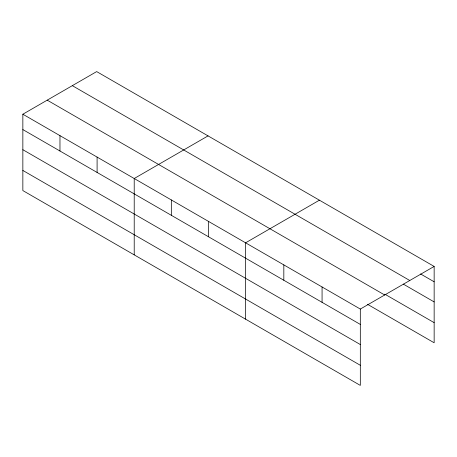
<?xml version="1.0" encoding="UTF-8"?>
<svg xmlns="http://www.w3.org/2000/svg" width="457" height="457" viewBox="0 0 457 457"><rect width="100%" height="100%" fill="white"/><g stroke="black" fill="none" stroke-linecap="round" stroke-linejoin="round"><path stroke-width="0.69" d="M22.85 114.221L360.316 309.058L360.316 385.405L22.85 190.569L22.85 114.221L96.684 71.595L434.15 266.431L434.15 342.779L367.525 304.316M208.049 135.889L134.215 178.516L134.215 254.863M319.409 200.189L245.58 242.816L245.58 319.163M360.316 309.058L434.15 266.431M420.577 273.96L434.15 281.792M72.32 85.659L409.786 280.495M403.308 284.111L434.15 301.917M384.8 294.159L434.15 322.653M47.214 100.157L384.68 294.988M22.85 129.582L360.316 324.419M22.85 149.707L360.316 344.544M22.85 170.444L360.316 365.28M322.071 286.973L322.071 302.34M283.826 264.894L283.826 280.255M208.455 221.382L208.455 236.743M171.335 199.949L171.335 215.31M97.095 157.088L97.095 172.449M59.97 135.655L59.97 151.016"/></g></svg>
